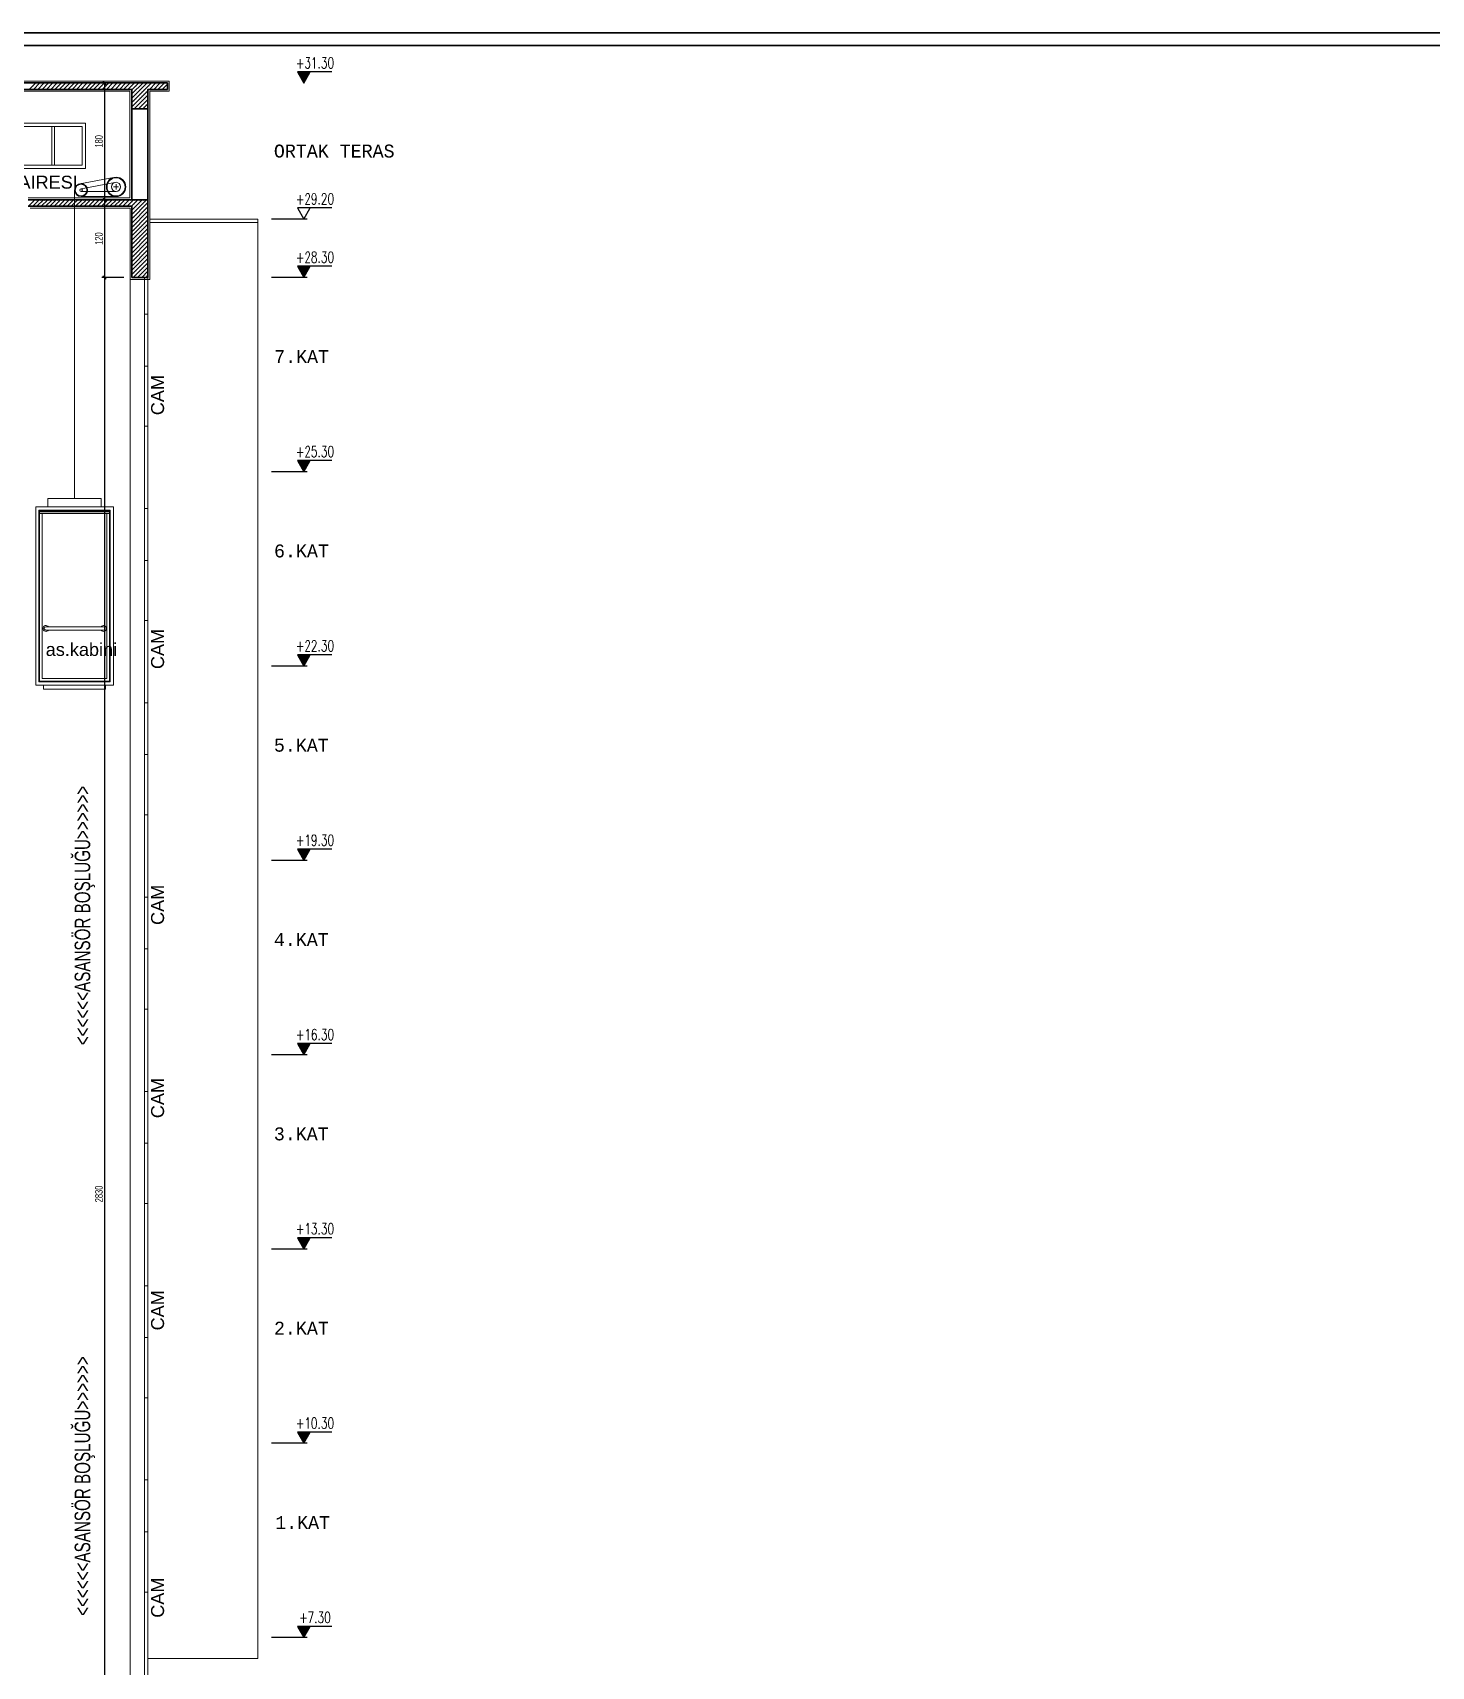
# Model space of a CAD drawing. Header units: inches. Extents: x -7543 to -822, y 102837 to 190349.
# Drawn here: x -828.128 to -827.696, y 102836.935 to 102837.439 of the extents above; entities that cross this region are included whole.
import ezdxf
from ezdxf.enums import TextEntityAlignment as Align

# ---------------------------------------------------------------- set-up
doc = ezdxf.new("R2010")
doc.units = ezdxf.units.IN
doc.header["$MEASUREMENT"] = 0
doc.layers.get('0').update_dxf_attribs({"lineweight": 25})
for name, color, linetype, lineweight, true_color in [('BALKON', 7, 'Continuous', 20, 0xffaaa9), ('DUVAR', 7, 'Continuous', 35, 0xfc4642), ('KAPI', 7, 'Continuous', 18, 0xffb360), ('PENCERE', 7, 'Continuous', 18, 0xffb360)]:
    doc.layers.add(name, color=color, linetype=linetype, lineweight=lineweight, true_color=true_color)
for name, color, linetype, lineweight in [('ICOL', 55, 'Continuous', 25), ('İZ DÜŞÜM', 253, 'Continuous', 20), ('SIVA', 150, 'Continuous', 15), ('TARAMA', 8, 'Continuous', 25), ('YAZI', 7, 'Continuous', 25)]:
    doc.layers.add(name, color=color, linetype=linetype, lineweight=lineweight)
doc.styles.add('arıal', font='arial.ttf', dxfattribs={"width": 0.7})
doc.styles.add('ISIM', font='monos.ttf', dxfattribs={"width": 1.1, "height": 200})
doc.styles.add('KAPı-PEN', font='simplex.shx', dxfattribs={"width": 0.7, "height": 10})
doc.styles.add('OLCU', font='tromand.shx', dxfattribs={"width": 0.6, "height": 12})
doc.styles.add('TURKCE', font='arial.ttf')

# ---------------------------------------------------------------- blocks, each defined once
blk = doc.blocks.new('_Oblique')
at = {"color": 0, "linetype": 'ByBlock', "lineweight": -2}
blk.add_line((-0.5, -0.5), (0.5, 0.5), dxfattribs=at)

msp = doc.modelspace()

# ---------------------------------------------------------------- hatches: boundary and pattern name
at = {"layer": 'ICOL'}
for points in [[(-828.0463455160038, 102837.4273488331), (-828.0423455160038, 102837.4273488331), (-828.0443455160039, 102837.4238847315)], [(-828.0463455160038, 102837.3673488331), (-828.0423455160038, 102837.3673488331), (-828.0443455160039, 102837.3638847315)], [(-828.0463455160038, 102837.3073488331), (-828.0423455160038, 102837.3073488331), (-828.0443455160039, 102837.3038847315)], [(-828.0463455160038, 102837.2473488331), (-828.0423455160038, 102837.2473488331), (-828.0443455160039, 102837.2438847315)], [(-828.0463455160038, 102837.1873488331), (-828.0423455160038, 102837.1873488331), (-828.0443455160039, 102837.1838847315)], [(-828.0463455160038, 102837.1273488331), (-828.0423455160038, 102837.1273488331), (-828.0443455160039, 102837.1238847315)], [(-828.0463455160038, 102837.0673488331), (-828.0423455160038, 102837.0673488331), (-828.0443455160039, 102837.0638847315)], [(-828.0463455160038, 102837.0073488331), (-828.0423455160038, 102837.0073488331), (-828.0443455160039, 102837.0038847315)], [(-828.0463455160038, 102836.9473488331), (-828.0423455160038, 102836.9473488331), (-828.0443455160039, 102836.9438847315)]]:
    msp.add_hatch(color=2, dxfattribs=at).paths.add_polyline_path(points)

# ---------------------------------------------------------------- linework, layer by layer
at = {"layer": 'BALKON'}
for p, q in [((-828.1135753081805, 102837.3928071296, 3.14968266813423e-09), (-828.1031450901534, 102837.3947409497, 3.14968266813423e-09)), ((-828.1131532598337, 102837.3912521679, 3.14968266813423e-09), (-828.1027022066457, 102837.3932033715, 3.14968266813423e-09)), ((-828.1151491640192, 102837.2955761198, -9.373211704063586e-08), (-828.1151532598336, 102837.3908521679, 3.14968266813423e-09)), ((-828.1131532598337, 102837.390452168, 3.14968266813423e-09), (-828.1023358066252, 102837.390452168, 3.14968266813423e-09)), ((-828.1131532598337, 102837.3888521679, 3.14968266813423e-09), (-828.1023358066252, 102837.3888521679, 3.14968266813423e-09)), ((-828.1031358066252, 102837.3918521679, 3.14968266813423e-09), (-828.1015358066253, 102837.3918521679, 3.14968266813423e-09)), ((-828.1023358066252, 102837.3910521679, 3.14968266813423e-09), (-828.1023358066252, 102837.3926521679, 3.14968266813423e-09)), ((-828.09191754018, 102837.3818847315), (-828.0585175401801, 102837.3818847315)), ((-828.09191754018, 102837.3808847315), (-828.0585175401801, 102837.3808847315)), ((-828.0585175401801, 102837.3818847315), (-828.0585175401801, 102836.9374847315)), ((-828.1271491640192, 102837.2380052653, -9.373211704063586e-08), (-828.1271491640192, 102837.2930052654, -9.373211704063586e-08)), ((-828.1271491640192, 102837.2930052654, -9.373211704063586e-08), (-828.1031491640192, 102837.2930052654, -9.373211704063586e-08)), ((-828.1261491640191, 102837.2390052653, -9.373211704063586e-08), (-828.1261491640191, 102837.2920052653, -9.373211704063586e-08)), ((-828.1261491640191, 102837.2920052653, -9.373211704063586e-08), (-828.1041491640192, 102837.2920052653, -9.373211704063586e-08)), ((-828.1259491640192, 102837.2392052653, -9.373211704063586e-08), (-828.1259491640192, 102837.2918052654, -9.373211704063586e-08)), ((-828.1259491640192, 102837.2918052654, -9.373211704063586e-08), (-828.1043491640191, 102837.2918052654, -9.373211704063586e-08)), ((-828.1233993883395, 102837.2930052654, -9.373211704063586e-08), (-828.1233993883395, 102837.2955761198, -9.373211704063586e-08)), ((-828.1233993883395, 102837.2955761198, -9.373211704063586e-08), (-828.1068989396989, 102837.2955761198, -9.373211704063586e-08)), ((-828.1068989396989, 102837.2930052654, -9.373211704063586e-08), (-828.1233993883395, 102837.2930052654, -9.373211704063586e-08)), ((-828.1068989396989, 102837.2955761198, -9.373211704063586e-08), (-828.1068989396989, 102837.2930052654, -9.373211704063586e-08)), ((-828.1043491640191, 102837.2918052654, -9.373211704063586e-08), (-828.1043491640191, 102837.2392052653, -9.373211704063586e-08)), ((-828.1041491640192, 102837.2920052653, -9.373211704063586e-08), (-828.1041491640192, 102837.2390052653, -9.373211704063586e-08)), ((-828.1031491640192, 102837.2930052654, -9.373211704063586e-08), (-828.1031491640192, 102837.2380052653, -9.373211704063586e-08)), ((-828.1261491640191, 102837.2909665184, -9.373211704063586e-08), (-828.1261491640191, 102837.291530261, -9.373211704063586e-08)), ((-828.1261491640191, 102837.291530261, -9.373211704063586e-08), (-828.1041491640192, 102837.291530261, -9.373211704063586e-08)), ((-828.1041491640192, 102837.2909665184, -9.373211704063586e-08), (-828.1261491640191, 102837.2909665184, -9.373211704063586e-08)), ((-828.1251491640191, 102837.2400052653, -9.373211704063586e-08), (-828.1251491640191, 102837.2910052653, -9.373211704063586e-08)), ((-828.1251491640191, 102837.2910052653, -9.373211704063586e-08), (-828.1051491640192, 102837.2910052653, -9.373211704063586e-08)), ((-828.1051491640192, 102837.2910052653, -9.373211704063586e-08), (-828.1051491640192, 102837.2400052653, -9.373211704063586e-08)), ((-828.1041491640192, 102837.291530261, -9.373211704063586e-08), (-828.1041491640192, 102837.2909665184, -9.373211704063586e-08)), ((-828.1061908930875, 102837.2560052653, -9.373211704063586e-08), (-828.1239956365959, 102837.2560052653, -9.373211704063586e-08)), ((-828.1239956365959, 102837.2550052654, -9.373211704063586e-08), (-828.1061908930885, 102837.2550052654, -9.373211704063586e-08)), ((-828.1061908930875, 102837.2560052653, -9.373211704063586e-08), (-828.1152706626067, 102837.2560052653, -9.373211704063586e-08)), ((-828.1031491640192, 102837.2380052653, -9.373211704063586e-08), (-828.1271491640192, 102837.2380052653, -9.373211704063586e-08)), ((-828.1041491640192, 102837.2390052653, -9.373211704063586e-08), (-828.1261491640191, 102837.2390052653, -9.373211704063586e-08)), ((-828.1043491640191, 102837.2392052653, -9.373211704063586e-08), (-828.1259491640192, 102837.2392052653, -9.373211704063586e-08)), ((-828.1051491640192, 102837.2400052653, -9.373211704063586e-08), (-828.1251491640191, 102837.2400052653, -9.373211704063586e-08)), ((-828.1247451614533, 102837.2367960816, -9.373211704063586e-08), (-828.1247451614533, 102837.2380052653, -9.373211704063586e-08)), ((-828.1247451614533, 102837.2380052653, -9.373211704063586e-08), (-828.105553166585, 102837.2380052653, -9.373211704063586e-08)), ((-828.105553166585, 102837.2367960816, -9.373211704063586e-08), (-828.1247451614533, 102837.2367960816, -9.373211704063586e-08)), ((-828.105553166585, 102837.2380052653, -9.373211704063586e-08), (-828.105553166585, 102837.2367960816, -9.373211704063586e-08)), ((-828.0585175401801, 102836.9374847315), (-828.0925175401801, 102836.9374847315))]:
    msp.add_line(p, q, dxfattribs=at)
for centre, radius in [((-828.1131532598337, 102837.3908521679, 3.14968266813423e-09), 0.002), ((-828.1023358066252, 102837.3918521679, 3.14968266813423e-09), 0.003), ((-828.1023358066252, 102837.3918521679, 3.14968266813423e-09), 0.0028), ((-828.1023358066252, 102837.3918521679, 3.14968266813423e-09), 0.0014), ((-828.1131532598337, 102837.3908521679, 3.14968266813423e-09), 0.0018), ((-828.1131532598337, 102837.3908521679, 3.14968266813423e-09), 0.0004)]:
    msp.add_circle(centre, radius, dxfattribs=at)
for centre, radius, start, end in [((-828.1239956365959, 102837.2555052653, -9.373211704063586e-08), 0.0009000000000000002, 33.74898854129114, 326.2510114587088), ((-828.1239956365959, 102837.2555052653, -9.373211704063586e-08), 0.0005, 90, 270.000000058624), ((-828.1061908930881, 102837.2555052653, -9.373211704063586e-08), 0.0009000000000000002, 213.7489885412912, 146.2510114587089), ((-828.1061908930881, 102837.2555052653, -9.373211704063586e-08), 0.0005, 269.999999941376, 90)]:
    msp.add_arc(centre, radius, start, end, dxfattribs=at)
at = {"layer": 'DUVAR'}
for p, q in [((-837.605065430626, 102837.4394633096), (-821.9895550628707, 102837.4394633096)), ((-837.601065430626, 102837.4354633095), (-821.9935550628708, 102837.4354633095)), ((-828.2550175401801, 102837.423942287), (-828.0924276864782, 102837.423942287)), ((-828.0924276864782, 102837.423942287), (-828.0864276864781, 102837.423942287)), ((-828.0864276864781, 102837.423942287), (-828.0864276864781, 102837.421942287)), ((-828.0974276864781, 102837.421942287), (-828.1470175401801, 102837.421942287)), ((-828.0974276864781, 102837.421942287), (-828.1470175401801, 102837.421942287)), ((-828.0974276864781, 102837.3878847315), (-828.0974276864781, 102837.421942287)), ((-828.0925175401801, 102837.421942287), (-828.0925175401801, 102837.3838847315)), ((-828.0864276864781, 102837.421942287), (-828.0925175401801, 102837.421942287)), ((-828.0974276864781, 102837.415942287), (-828.0925175401801, 102837.415942287)), ((-828.1295175401801, 102837.3878847315), (-828.0925175401801, 102837.3878847315)), ((-828.1295175401801, 102837.3858847315), (-828.0975175401801, 102837.3858847315)), ((-828.0975175401801, 102837.3638847315), (-828.0975175401801, 102837.3858847315)), ((-828.0925175401801, 102837.3638847315), (-828.0925175401801, 102837.3838847315)), ((-828.0925175401801, 102837.3638847315), (-828.0975175401801, 102837.3638847315))]:
    msp.add_line(p, q, dxfattribs=at)
at = {"layer": 'ICOL'}
for p, q in [((-828.1059151597316, 102837.423942287), (-828.1059151597316, 102837.3878847315)), ((-828.1059151597316, 102837.3878847315), (-828.1059151597316, 102837.3638847315)), ((-828.1059151597316, 102837.3638847315), (-828.1059151597316, 102836.7978847315))]:
    msp.add_line(p, q, dxfattribs=at)
at = {"layer": 'ICOL', "color": 53}
for p, q in [((-828.104270913748, 102837.423942287), (-828.1050751597315, 102837.423942287)), ((-828.104270913748, 102837.3878847315), (-828.1050751597315, 102837.3878847315)), ((-828.104270913748, 102837.3878847315), (-828.1050751597315, 102837.3878847315)), ((-828.0999175401801, 102837.3638847315), (-828.1067551597316, 102837.3638847315)), ((-828.0999175401801, 102837.3638847315), (-828.1067551597316, 102837.3638847315))]:
    msp.add_line(p, q, dxfattribs=at)
at = {"layer": 'ICOL', "color": 2}
for p, q in [((-828.0463455160038, 102837.4273488331), (-828.0443455160039, 102837.4238847315)), ((-828.0357318926567, 102837.4273488331), (-828.0463455160038, 102837.4273488331)), ((-828.0443455160039, 102837.4238847315), (-828.0423455160038, 102837.4273488331)), ((-828.0463455160038, 102837.3853488331), (-828.0443455160039, 102837.3818847315)), ((-828.0357318926567, 102837.3853488331), (-828.0463455160038, 102837.3853488331)), ((-828.0443455160039, 102837.3818847315), (-828.0423455160038, 102837.3853488331)), ((-828.0433455160038, 102837.3818847315), (-828.0543455160039, 102837.3818847315)), ((-828.0433455160038, 102837.3638847315), (-828.0543455160039, 102837.3638847315)), ((-828.0463455160038, 102837.3673488331), (-828.0443455160039, 102837.3638847315)), ((-828.0357318926567, 102837.3673488331), (-828.0463455160038, 102837.3673488331)), ((-828.0443455160039, 102837.3638847315), (-828.0423455160038, 102837.3673488331)), ((-828.0463455160038, 102837.3073488331), (-828.0443455160039, 102837.3038847315)), ((-828.0357318926567, 102837.3073488331), (-828.0463455160038, 102837.3073488331)), ((-828.0443455160039, 102837.3038847315), (-828.0423455160038, 102837.3073488331)), ((-828.0433455160038, 102837.3038847315), (-828.0543455160039, 102837.3038847315)), ((-828.0463455160038, 102837.2473488331), (-828.0443455160039, 102837.2438847315)), ((-828.0357318926567, 102837.2473488331), (-828.0463455160038, 102837.2473488331)), ((-828.0443455160039, 102837.2438847315), (-828.0423455160038, 102837.2473488331)), ((-828.0433455160038, 102837.2438847315), (-828.0543455160039, 102837.2438847315)), ((-828.0463455160038, 102837.1873488331), (-828.0443455160039, 102837.1838847315)), ((-828.0357318926567, 102837.1873488331), (-828.0463455160038, 102837.1873488331)), ((-828.0443455160039, 102837.1838847315), (-828.0423455160038, 102837.1873488331)), ((-828.0433455160038, 102837.1838847315), (-828.0543455160039, 102837.1838847315)), ((-828.0463455160038, 102837.1273488331), (-828.0443455160039, 102837.1238847315)), ((-828.0357318926567, 102837.1273488331), (-828.0463455160038, 102837.1273488331)), ((-828.0443455160039, 102837.1238847315), (-828.0423455160038, 102837.1273488331)), ((-828.0433455160038, 102837.1238847315), (-828.0543455160039, 102837.1238847315)), ((-828.0463455160038, 102837.0673488331), (-828.0443455160039, 102837.0638847315)), ((-828.0357318926567, 102837.0673488331), (-828.0463455160038, 102837.0673488331)), ((-828.0443455160039, 102837.0638847315), (-828.0423455160038, 102837.0673488331)), ((-828.0433455160038, 102837.0638847315), (-828.0543455160039, 102837.0638847315)), ((-828.0463455160038, 102837.0073488331), (-828.0443455160039, 102837.0038847315)), ((-828.0357318926567, 102837.0073488331), (-828.0463455160038, 102837.0073488331)), ((-828.0443455160039, 102837.0038847315), (-828.0423455160038, 102837.0073488331)), ((-828.0433455160038, 102837.0038847315), (-828.0543455160039, 102837.0038847315)), ((-828.0433455160038, 102836.9438847315), (-828.0543455160039, 102836.9438847315)), ((-828.0463455160038, 102836.9473488331), (-828.0443455160039, 102836.9438847315)), ((-828.0357318926567, 102836.9473488331), (-828.0463455160038, 102836.9473488331)), ((-828.0443455160039, 102836.9438847315), (-828.0423455160038, 102836.9473488331))]:
    msp.add_line(p, q, dxfattribs=at)
at = {"layer": 'İZ DÜŞÜM'}
msp.add_line((-828.0980175401801, 102837.3632847315), (-828.0980175401801, 102836.7983847315), dxfattribs=at)
at = {"layer": 'KAPI'}
for p, q in [((-828.11176754018, 102837.411542287), (-828.1317675401801, 102837.411542287)), ((-828.1317675401801, 102837.411542287), (-828.11176754018, 102837.411542287)), ((-828.13076754018, 102837.410542287), (-828.1127675401801, 102837.410542287)), ((-828.12216754018, 102837.410542287), (-828.12216754018, 102837.398542287)), ((-828.12136754018, 102837.410542287), (-828.12136754018, 102837.398542287)), ((-828.1127675401801, 102837.410542287), (-828.1127675401801, 102837.398542287)), ((-828.11176754018, 102837.411542287), (-828.11176754018, 102837.397542287)), ((-828.11176754018, 102837.411542287), (-828.11176754018, 102837.397542287)), ((-828.1127675401801, 102837.398542287), (-828.13076754018, 102837.398542287)), ((-828.1317675401801, 102837.397542287), (-828.11176754018, 102837.397542287)), ((-828.11176754018, 102837.397542287), (-828.1317675401801, 102837.397542287))]:
    msp.add_line(p, q, dxfattribs=at)
at = {"layer": 'PENCERE'}
for p, q in [((-828.0935175401801, 102837.3638847315), (-828.0935175401801, 102837.3008847315)), ((-828.0925175401801, 102837.3638847315), (-828.0925175401801, 102837.3008847315)), ((-828.0925175401801, 102837.3525647636), (-828.0935175401801, 102837.3525647636)), ((-828.0925175401801, 102837.3365299874), (-828.0935175401801, 102837.3365299874)), ((-828.0925175401801, 102837.3179375552), (-828.0935175401801, 102837.3179375552)), ((-828.0935175401801, 102837.3072847315), (-828.0935175401801, 102837.2408847315)), ((-828.0925175401801, 102837.3072847315), (-828.0925175401801, 102837.2408847315)), ((-828.0925175401801, 102837.2925647636), (-828.0935175401801, 102837.2925647636)), ((-828.0925175401801, 102837.2765299874), (-828.0935175401801, 102837.2765299874)), ((-828.0925175401801, 102837.2579375552), (-828.0935175401801, 102837.2579375552)), ((-828.0935175401801, 102837.2472847315), (-828.0935175401801, 102837.1808847315)), ((-828.0925175401801, 102837.2472847315), (-828.0925175401801, 102837.1808847315)), ((-828.0925175401801, 102837.2325647636), (-828.0935175401801, 102837.2325647636)), ((-828.0925175401801, 102837.2325647636), (-828.0935175401801, 102837.2325647636)), ((-828.0925175401801, 102837.2165299874), (-828.0935175401801, 102837.2165299874)), ((-828.0925175401801, 102837.1979375552), (-828.0935175401801, 102837.1979375552)), ((-828.0935175401801, 102837.1872847315), (-828.0935175401801, 102837.1208847315)), ((-828.0925175401801, 102837.1872847315), (-828.0925175401801, 102837.1208847315)), ((-828.0925175401801, 102837.1725647636), (-828.0935175401801, 102837.1725647636)), ((-828.0925175401801, 102837.1565299874), (-828.0935175401801, 102837.1565299874)), ((-828.0925175401801, 102837.1379375551), (-828.0935175401801, 102837.1379375551)), ((-828.0935175401801, 102837.1272847315), (-828.0935175401801, 102837.0608847315)), ((-828.0925175401801, 102837.1272847315), (-828.0925175401801, 102837.0608847315)), ((-828.0925175401801, 102837.1125647636), (-828.0935175401801, 102837.1125647636)), ((-828.0925175401801, 102837.0965299874), (-828.0935175401801, 102837.0965299874)), ((-828.0925175401801, 102837.0779375552), (-828.0935175401801, 102837.0779375552)), ((-828.0935175401801, 102837.0672847315), (-828.0935175401801, 102837.0008847315)), ((-828.0925175401801, 102837.0672847315), (-828.0925175401801, 102837.0008847315)), ((-828.0925175401801, 102837.0525647636), (-828.0935175401801, 102837.0525647636)), ((-828.0925175401801, 102837.0365299874), (-828.0935175401801, 102837.0365299874)), ((-828.0925175401801, 102837.0179375552), (-828.0935175401801, 102837.0179375552)), ((-828.0935175401801, 102837.0072847315), (-828.0935175401801, 102836.7978847315)), ((-828.0925175401801, 102837.0072847315), (-828.0925175401801, 102836.7978847315)), ((-828.0925175401801, 102836.9925647636), (-828.0935175401801, 102836.9925647636)), ((-828.0925175401801, 102836.9765299874), (-828.0935175401801, 102836.9765299874)), ((-828.0925175401801, 102836.9579375552), (-828.0935175401801, 102836.9579375552))]:
    msp.add_line(p, q, dxfattribs=at)
at = {"layer": 'SIVA'}
for p, q in [((-828.0859276864782, 102837.424442287), (-828.2555175401801, 102837.424442287)), ((-828.0859276864782, 102837.421442287), (-828.0859276864782, 102837.424442287)), ((-828.1465175401801, 102837.421442287), (-828.09811754018, 102837.421442287)), ((-828.09811754018, 102837.421442287), (-828.09811754018, 102837.3884847315)), ((-828.09191754018, 102837.3632847315), (-828.09191754018, 102837.421442287)), ((-828.09191754018, 102837.421442287), (-828.0859276864782, 102837.421442287)), ((-828.09811754018, 102837.3884847315), (-828.1295175401801, 102837.3884847315)), ((-828.12891754018, 102837.3852847315), (-828.0980175401801, 102837.3852847315)), ((-828.0980175401801, 102837.3852847315), (-828.0980175401801, 102837.3632847315)), ((-828.0980175401801, 102837.3632847315), (-828.09191754018, 102837.3632847315))]:
    msp.add_line(p, q, dxfattribs=at)
at = {"layer": 'TARAMA'}
for p, q in [((-828.1291604384384, 102837.421942287), (-828.1271604384384, 102837.423942287)), ((-828.1278346132236, 102837.421942287), (-828.1258346132237, 102837.423942287)), ((-828.127059599915, 102837.423380213), (-828.127059599915, 102837.423380213)), ((-828.126508788009, 102837.421942287), (-828.1245087880089, 102837.423942287)), ((-828.1257337747003, 102837.423380213), (-828.1257337747003, 102837.423380213)), ((-828.1251829627943, 102837.421942287), (-828.1231829627942, 102837.423942287)), ((-828.1244079494855, 102837.423380213), (-828.1244079494855, 102837.423380213)), ((-828.1238571375795, 102837.421942287), (-828.1218571375795, 102837.423942287)), ((-828.1230821242708, 102837.423380213), (-828.1230821242708, 102837.423380213)), ((-828.1225313123648, 102837.421942287), (-828.1205313123647, 102837.423942287)), ((-828.1217562990561, 102837.423380213), (-828.1217562990561, 102837.423380213)), ((-828.1212054871501, 102837.421942287), (-828.1192054871501, 102837.423942287)), ((-828.1204304738413, 102837.423380213), (-828.1204304738413, 102837.423380213)), ((-828.1198796619353, 102837.421942287), (-828.1178796619354, 102837.423942287)), ((-828.1191046486266, 102837.423380213), (-828.1191046486266, 102837.423380213)), ((-828.1185538367206, 102837.421942287), (-828.1165538367206, 102837.423942287)), ((-828.117778823412, 102837.423380213), (-828.117778823412, 102837.423380213)), ((-828.1172280115059, 102837.421942287), (-828.1152280115059, 102837.423942287)), ((-828.1164529981972, 102837.423380213), (-828.1164529981972, 102837.423380213)), ((-828.1159021862911, 102837.421942287), (-828.1139021862912, 102837.423942287)), ((-828.1151271729825, 102837.423380213), (-828.1151271729825, 102837.423380213)), ((-828.1145763610764, 102837.421942287), (-828.1125763610764, 102837.423942287)), ((-828.1138013477678, 102837.423380213), (-828.1138013477678, 102837.423380213)), ((-828.1132505358617, 102837.421942287), (-828.1112505358617, 102837.423942287)), ((-828.112475522553, 102837.423380213), (-828.112475522553, 102837.423380213)), ((-828.1119247106469, 102837.421942287), (-828.109924710647, 102837.423942287)), ((-828.1111496973383, 102837.423380213), (-828.1111496973383, 102837.423380213)), ((-828.1105988854322, 102837.421942287), (-828.1085988854322, 102837.423942287)), ((-828.1098238721236, 102837.423380213), (-828.1098238721236, 102837.423380213)), ((-828.1092730602176, 102837.421942287), (-828.1072730602175, 102837.423942287)), ((-828.1084980469088, 102837.423380213), (-828.1084980469088, 102837.423380213)), ((-828.1079472350028, 102837.421942287), (-828.1059472350028, 102837.423942287)), ((-828.1071722216941, 102837.423380213), (-828.1071722216941, 102837.423380213)), ((-828.1066214097881, 102837.421942287), (-828.104621409788, 102837.423942287)), ((-828.1058463964794, 102837.423380213), (-828.1058463964794, 102837.423380213)), ((-828.1052955845734, 102837.421942287), (-828.1032955845733, 102837.423942287)), ((-828.1045205712646, 102837.423380213), (-828.1045205712646, 102837.423380213)), ((-828.1039697593586, 102837.421942287), (-828.1019697593587, 102837.423942287)), ((-828.1031947460499, 102837.423380213), (-828.1031947460499, 102837.423380213)), ((-828.1026439341439, 102837.421942287), (-828.1006439341439, 102837.423942287)), ((-828.1018689208352, 102837.423380213), (-828.1018689208352, 102837.423380213)), ((-828.1013181089291, 102837.421942287), (-828.0993181089292, 102837.423942287)), ((-828.1005430956205, 102837.423380213), (-828.1005430956205, 102837.423380213)), ((-828.0999922837144, 102837.421942287), (-828.0979922837145, 102837.423942287)), ((-828.0992172704058, 102837.423380213), (-828.0992172704058, 102837.423380213)), ((-828.0986664584997, 102837.421942287), (-828.0966664584997, 102837.423942287)), ((-828.0978914451911, 102837.423380213), (-828.0978914451911, 102837.423380213)), ((-828.0974276864781, 102837.4218552339), (-828.095340633285, 102837.423942287)), ((-828.0974276864781, 102837.4205294086), (-828.0940148080703, 102837.423942287)), ((-828.0974276864781, 102837.4192035834), (-828.0926889828555, 102837.423942287)), ((-828.0974276864781, 102837.4178777582), (-828.0913631576408, 102837.423942287)), ((-828.0965656199763, 102837.423380213), (-828.0965656199763, 102837.423380213)), ((-828.0952397947616, 102837.423380213), (-828.0952397947616, 102837.423380213)), ((-828.0939139695469, 102837.423380213), (-828.0939139695469, 102837.423380213)), ((-828.0925881443321, 102837.423380213), (-828.0925881443321, 102837.423380213)), ((-828.0920373324261, 102837.421942287), (-828.0900373324262, 102837.423942287)), ((-828.0912623191174, 102837.423380213), (-828.0912623191174, 102837.423380213)), ((-828.0907115072114, 102837.421942287), (-828.0887115072114, 102837.423942287)), ((-828.0899364939027, 102837.423380213), (-828.0899364939027, 102837.423380213)), ((-828.0893856819966, 102837.421942287), (-828.0873856819967, 102837.423942287)), ((-828.088610668688, 102837.423380213), (-828.088610668688, 102837.423380213)), ((-828.0880598567819, 102837.421942287), (-828.0864276864781, 102837.4235744574)), ((-828.0872848434733, 102837.423380213), (-828.0872848434733, 102837.423380213)), ((-828.1277225125224, 102837.4227173004), (-828.1277225125224, 102837.4227173004)), ((-828.127059599915, 102837.4220543877), (-828.127059599915, 102837.4220543877)), ((-828.1263966873076, 102837.4227173004), (-828.1263966873076, 102837.4227173004)), ((-828.1257337747003, 102837.4220543877), (-828.1257337747003, 102837.4220543877)), ((-828.1250708620929, 102837.4227173004), (-828.1250708620929, 102837.4227173004)), ((-828.1244079494855, 102837.4220543877), (-828.1244079494855, 102837.4220543877)), ((-828.1237450368782, 102837.4227173004), (-828.1237450368782, 102837.4227173004)), ((-828.1230821242708, 102837.4220543877), (-828.1230821242708, 102837.4220543877)), ((-828.1224192116634, 102837.4227173004), (-828.1224192116634, 102837.4227173004)), ((-828.1217562990561, 102837.4220543877), (-828.1217562990561, 102837.4220543877)), ((-828.1210933864487, 102837.4227173004), (-828.1210933864487, 102837.4227173004)), ((-828.1204304738413, 102837.4220543877), (-828.1204304738413, 102837.4220543877)), ((-828.119767561234, 102837.4227173004), (-828.119767561234, 102837.4227173004)), ((-828.1191046486266, 102837.4220543877), (-828.1191046486266, 102837.4220543877)), ((-828.1184417360192, 102837.4227173004), (-828.1184417360192, 102837.4227173004)), ((-828.117778823412, 102837.4220543877), (-828.117778823412, 102837.4220543877)), ((-828.1171159108046, 102837.4227173004), (-828.1171159108046, 102837.4227173004)), ((-828.1164529981972, 102837.4220543877), (-828.1164529981972, 102837.4220543877)), ((-828.1157900855899, 102837.4227173004), (-828.1157900855899, 102837.4227173004)), ((-828.1151271729825, 102837.4220543877), (-828.1151271729825, 102837.4220543877)), ((-828.1144642603751, 102837.4227173004), (-828.1144642603751, 102837.4227173004)), ((-828.1138013477678, 102837.4220543877), (-828.1138013477678, 102837.4220543877)), ((-828.1131384351604, 102837.4227173004), (-828.1131384351604, 102837.4227173004)), ((-828.112475522553, 102837.4220543877), (-828.112475522553, 102837.4220543877)), ((-828.1118126099457, 102837.4227173004), (-828.1118126099457, 102837.4227173004)), ((-828.1111496973383, 102837.4220543877), (-828.1111496973383, 102837.4220543877)), ((-828.1104867847309, 102837.4227173004), (-828.1104867847309, 102837.4227173004)), ((-828.1098238721236, 102837.4220543877), (-828.1098238721236, 102837.4220543877)), ((-828.1091609595162, 102837.4227173004), (-828.1091609595162, 102837.4227173004)), ((-828.1084980469088, 102837.4220543877), (-828.1084980469088, 102837.4220543877)), ((-828.1078351343015, 102837.4227173004), (-828.1078351343015, 102837.4227173004)), ((-828.1071722216941, 102837.4220543877), (-828.1071722216941, 102837.4220543877)), ((-828.1065093090867, 102837.4227173004), (-828.1065093090867, 102837.4227173004)), ((-828.1058463964794, 102837.4220543877), (-828.1058463964794, 102837.4220543877)), ((-828.105183483872, 102837.4227173004), (-828.105183483872, 102837.4227173004)), ((-828.1045205712646, 102837.4220543877), (-828.1045205712646, 102837.4220543877)), ((-828.1038576586573, 102837.4227173004), (-828.1038576586573, 102837.4227173004)), ((-828.1031947460499, 102837.4220543877), (-828.1031947460499, 102837.4220543877)), ((-828.1025318334425, 102837.4227173004), (-828.1025318334425, 102837.4227173004)), ((-828.1018689208352, 102837.4220543877), (-828.1018689208352, 102837.4220543877)), ((-828.1012060082278, 102837.4227173004), (-828.1012060082278, 102837.4227173004)), ((-828.1005430956204, 102837.4220543877), (-828.1005430956204, 102837.4220543877)), ((-828.0998801830132, 102837.4227173004), (-828.0998801830132, 102837.4227173004)), ((-828.0992172704058, 102837.4220543877), (-828.0992172704058, 102837.4220543877)), ((-828.0985543577984, 102837.4227173004), (-828.0985543577984, 102837.4227173004)), ((-828.0978914451911, 102837.4220543877), (-828.0978914451911, 102837.4220543877)), ((-828.0974276864781, 102837.416551933), (-828.0925175401801, 102837.4214620793)), ((-828.0972285325837, 102837.4227173004), (-828.0972285325837, 102837.4227173004)), ((-828.0972285325837, 102837.4213914751), (-828.0972285325837, 102837.4213914751)), ((-828.0972285325837, 102837.4200656499), (-828.0972285325837, 102837.4200656499)), ((-828.0972285325837, 102837.4187398247), (-828.0972285325837, 102837.4187398247)), ((-828.0967115072114, 102837.415942287), (-828.0925175401801, 102837.4201362541)), ((-828.0965656199763, 102837.4220543877), (-828.0965656199763, 102837.4220543877)), ((-828.0965656199763, 102837.4207285625), (-828.0965656199763, 102837.4207285625)), ((-828.0965656199763, 102837.4194027373), (-828.0965656199763, 102837.4194027373)), ((-828.0965656199763, 102837.4180769121), (-828.0965656199763, 102837.4180769121)), ((-828.095902707369, 102837.4227173004), (-828.095902707369, 102837.4227173004)), ((-828.095902707369, 102837.4213914751), (-828.095902707369, 102837.4213914751)), ((-828.095902707369, 102837.4200656499), (-828.095902707369, 102837.4200656499)), ((-828.095902707369, 102837.4187398247), (-828.095902707369, 102837.4187398247)), ((-828.0953856819966, 102837.415942287), (-828.0925175401801, 102837.4188104289)), ((-828.0952397947616, 102837.4220543877), (-828.0952397947616, 102837.4220543877)), ((-828.0952397947616, 102837.4207285625), (-828.0952397947616, 102837.4207285625)), ((-828.0952397947616, 102837.4194027373), (-828.0952397947616, 102837.4194027373)), ((-828.0952397947616, 102837.4180769121), (-828.0952397947616, 102837.4180769121)), ((-828.0945768821542, 102837.4227173004), (-828.0945768821542, 102837.4227173004)), ((-828.0945768821542, 102837.4213914751), (-828.0945768821542, 102837.4213914751)), ((-828.0945768821542, 102837.4200656499), (-828.0945768821542, 102837.4200656499)), ((-828.0945768821542, 102837.4187398247), (-828.0945768821542, 102837.4187398247)), ((-828.0939139695469, 102837.4220543877), (-828.0939139695469, 102837.4220543877)), ((-828.0939139695469, 102837.4207285625), (-828.0939139695469, 102837.4207285625)), ((-828.0939139695469, 102837.4194027373), (-828.0939139695469, 102837.4194027373)), ((-828.0939139695469, 102837.4180769121), (-828.0939139695469, 102837.4180769121)), ((-828.0932510569395, 102837.4227173004), (-828.0932510569395, 102837.4227173004)), ((-828.0932510569395, 102837.4213914751), (-828.0932510569395, 102837.4213914751)), ((-828.0932510569395, 102837.4200656499), (-828.0932510569395, 102837.4200656499)), ((-828.0932510569395, 102837.4187398247), (-828.0932510569395, 102837.4187398247)), ((-828.0925881443321, 102837.4220543877), (-828.0925881443321, 102837.4220543877)), ((-828.0925881443321, 102837.4207285625), (-828.0925881443321, 102837.4207285625)), ((-828.0925881443321, 102837.4194027373), (-828.0925881443321, 102837.4194027373)), ((-828.0925881443321, 102837.4180769121), (-828.0925881443321, 102837.4180769121)), ((-828.0919252317248, 102837.4227173004), (-828.0919252317248, 102837.4227173004)), ((-828.0912623191174, 102837.4220543877), (-828.0912623191174, 102837.4220543877)), ((-828.09059940651, 102837.4227173004), (-828.09059940651, 102837.4227173004)), ((-828.0899364939027, 102837.4220543877), (-828.0899364939027, 102837.4220543877)), ((-828.0892735812953, 102837.4227173004), (-828.0892735812953, 102837.4227173004)), ((-828.088610668688, 102837.4220543877), (-828.088610668688, 102837.4220543877)), ((-828.0879477560807, 102837.4227173004), (-828.0879477560807, 102837.4227173004)), ((-828.0872848434733, 102837.4220543877), (-828.0872848434733, 102837.4220543877)), ((-828.0867340315672, 102837.421942287), (-828.0864276864781, 102837.4222486321)), ((-828.0866219308659, 102837.4227173004), (-828.0866219308659, 102837.4227173004)), ((-828.0972285325837, 102837.4174139995), (-828.0972285325837, 102837.4174139995)), ((-828.0972285325837, 102837.4160881743), (-828.0972285325837, 102837.4160881743)), ((-828.0965656199763, 102837.4167510869), (-828.0965656199763, 102837.4167510869)), ((-828.095902707369, 102837.4174139995), (-828.095902707369, 102837.4174139995)), ((-828.095902707369, 102837.4160881743), (-828.095902707369, 102837.4160881743)), ((-828.0952397947616, 102837.4167510869), (-828.0952397947616, 102837.4167510869)), ((-828.0945768821542, 102837.4174139995), (-828.0945768821542, 102837.4174139995)), ((-828.0945768821542, 102837.4160881743), (-828.0945768821542, 102837.4160881743)), ((-828.0940598567819, 102837.415942287), (-828.0925175401801, 102837.4174846036)), ((-828.0939139695469, 102837.4167510869), (-828.0939139695469, 102837.4167510869)), ((-828.0932510569395, 102837.4174139995), (-828.0932510569395, 102837.4174139995)), ((-828.0932510569395, 102837.4160881743), (-828.0932510569395, 102837.4160881743)), ((-828.0927340315673, 102837.415942287), (-828.0925175401801, 102837.4161587784)), ((-828.0925881443321, 102837.4167510869), (-828.0925881443321, 102837.4167510869)), ((-828.1294207132246, 102837.3858847315), (-828.1274207132245, 102837.3878847315)), ((-828.1280948880099, 102837.3858847315), (-828.1260948880099, 102837.3878847315)), ((-828.1267690627951, 102837.3858847315), (-828.1247690627952, 102837.3878847315)), ((-828.1254432375804, 102837.3858847315), (-828.1234432375804, 102837.3878847315)), ((-828.1241174123656, 102837.3858847315), (-828.1221174123657, 102837.3878847315)), ((-828.1227915871509, 102837.3858847315), (-828.120791587151, 102837.3878847315)), ((-828.1214657619362, 102837.3858847315), (-828.1194657619362, 102837.3878847315)), ((-828.1201399367214, 102837.3858847315), (-828.1181399367215, 102837.3878847315)), ((-828.1188141115067, 102837.3858847315), (-828.1168141115068, 102837.3878847315)), ((-828.1174882862921, 102837.3858847315), (-828.115488286292, 102837.3878847315)), ((-828.1151530896807, 102837.3868941029), (-828.1141624610773, 102837.3878847315)), ((-828.1148366358626, 102837.3858847315), (-828.1128366358625, 102837.3878847315)), ((-828.1135108106479, 102837.3858847315), (-828.1115108106478, 102837.3878847315)), ((-828.1121849854331, 102837.3858847315), (-828.1101849854331, 102837.3878847315)), ((-828.1108591602184, 102837.3858847315), (-828.1088591602185, 102837.3878847315)), ((-828.1095333350037, 102837.3858847315), (-828.1075333350037, 102837.3878847315)), ((-828.1082075097889, 102837.3858847315), (-828.106207509789, 102837.3878847315)), ((-828.1068816845742, 102837.3858847315), (-828.1048816845743, 102837.3878847315)), ((-828.1055558593596, 102837.3858847315), (-828.1035558593595, 102837.3878847315)), ((-828.1042300341448, 102837.3858847315), (-828.1022300341448, 102837.3878847315)), ((-828.1029042089301, 102837.3858847315), (-828.10090420893, 102837.3878847315)), ((-828.1015783837154, 102837.3858847315), (-828.0995783837153, 102837.3878847315)), ((-828.1002525585006, 102837.3858847315), (-828.0982525585007, 102837.3878847315)), ((-828.0989267332859, 102837.3858847315), (-828.096926733286, 102837.3878847315)), ((-828.0976009080712, 102837.3858847315), (-828.0956009080712, 102837.3878847315)), ((-828.0975175401801, 102837.3846422741), (-828.0942750828565, 102837.3878847315)), ((-828.0975175401801, 102837.3833164489), (-828.0929492576417, 102837.3878847315)), ((-828.1277225125224, 102837.3869200196), (-828.1277225125224, 102837.3869200196)), ((-828.127059599915, 102837.3875829322), (-828.127059599915, 102837.3875829322)), ((-828.127059599915, 102837.3862571069), (-828.127059599915, 102837.3862571069)), ((-828.1263966873076, 102837.3869200196), (-828.1263966873076, 102837.3869200196)), ((-828.1257337747003, 102837.3875829322), (-828.1257337747003, 102837.3875829322)), ((-828.1257337747003, 102837.3862571069), (-828.1257337747003, 102837.3862571069)), ((-828.1250708620929, 102837.3869200196), (-828.1250708620929, 102837.3869200196)), ((-828.1244079494855, 102837.3875829322), (-828.1244079494855, 102837.3875829322)), ((-828.1244079494855, 102837.3862571069), (-828.1244079494855, 102837.3862571069)), ((-828.1237450368782, 102837.3869200196), (-828.1237450368782, 102837.3869200196)), ((-828.1230821242708, 102837.3875829322), (-828.1230821242708, 102837.3875829322)), ((-828.1230821242708, 102837.3862571069), (-828.1230821242708, 102837.3862571069)), ((-828.1224192116634, 102837.3869200196), (-828.1224192116634, 102837.3869200196)), ((-828.1217562990561, 102837.3875829322), (-828.1217562990561, 102837.3875829322)), ((-828.1217562990561, 102837.3862571069), (-828.1217562990561, 102837.3862571069)), ((-828.1210933864487, 102837.3869200196), (-828.1210933864487, 102837.3869200196)), ((-828.1204304738413, 102837.3875829322), (-828.1204304738413, 102837.3875829322)), ((-828.1204304738413, 102837.3862571069), (-828.1204304738413, 102837.3862571069)), ((-828.119767561234, 102837.3869200196), (-828.119767561234, 102837.3869200196)), ((-828.1191046486266, 102837.3875829322), (-828.1191046486266, 102837.3875829322)), ((-828.1191046486266, 102837.3862571069), (-828.1191046486266, 102837.3862571069)), ((-828.1184417360192, 102837.3869200196), (-828.1184417360192, 102837.3869200196)), ((-828.117778823412, 102837.3875829322), (-828.117778823412, 102837.3875829322)), ((-828.117778823412, 102837.3862571069), (-828.117778823412, 102837.3862571069)), ((-828.1171159108046, 102837.3869200196), (-828.1171159108046, 102837.3869200196)), ((-828.1164529981972, 102837.3875829322), (-828.1164529981972, 102837.3875829322)), ((-828.1164529981972, 102837.3862571069), (-828.1164529981972, 102837.3862571069)), ((-828.1161624610774, 102837.3858847315), (-828.1151530896807, 102837.3868941029)), ((-828.1157900855899, 102837.3869200196), (-828.1157900855899, 102837.3869200196)), ((-828.1151271729825, 102837.3875829322), (-828.1151271729825, 102837.3875829322)), ((-828.1151271729825, 102837.3862571069), (-828.1151271729825, 102837.3862571069)), ((-828.1144642603751, 102837.3869200196), (-828.1144642603751, 102837.3869200196)), ((-828.1138013477678, 102837.3875829322), (-828.1138013477678, 102837.3875829322)), ((-828.1138013477678, 102837.3862571069), (-828.1138013477678, 102837.3862571069)), ((-828.1131384351604, 102837.3869200196), (-828.1131384351604, 102837.3869200196)), ((-828.112475522553, 102837.3875829322), (-828.112475522553, 102837.3875829322)), ((-828.112475522553, 102837.3862571069), (-828.112475522553, 102837.3862571069)), ((-828.1118126099457, 102837.3869200196), (-828.1118126099457, 102837.3869200196)), ((-828.1111496973383, 102837.3875829322), (-828.1111496973383, 102837.3875829322)), ((-828.1111496973383, 102837.3862571069), (-828.1111496973383, 102837.3862571069)), ((-828.1104867847309, 102837.3869200196), (-828.1104867847309, 102837.3869200196)), ((-828.1098238721236, 102837.3875829322), (-828.1098238721236, 102837.3875829322)), ((-828.1098238721236, 102837.3862571069), (-828.1098238721236, 102837.3862571069)), ((-828.1091609595162, 102837.3869200196), (-828.1091609595162, 102837.3869200196)), ((-828.1084980469088, 102837.3875829322), (-828.1084980469088, 102837.3875829322)), ((-828.1084980469088, 102837.3862571069), (-828.1084980469088, 102837.3862571069)), ((-828.1078351343015, 102837.3869200196), (-828.1078351343015, 102837.3869200196)), ((-828.1071722216941, 102837.3875829322), (-828.1071722216941, 102837.3875829322)), ((-828.1071722216941, 102837.3862571069), (-828.1071722216941, 102837.3862571069)), ((-828.1065093090867, 102837.3869200196), (-828.1065093090867, 102837.3869200196)), ((-828.1058463964794, 102837.3875829322), (-828.1058463964794, 102837.3875829322)), ((-828.1058463964794, 102837.3862571069), (-828.1058463964794, 102837.3862571069)), ((-828.105183483872, 102837.3869200196), (-828.105183483872, 102837.3869200196)), ((-828.1045205712646, 102837.3875829322), (-828.1045205712646, 102837.3875829322)), ((-828.1045205712646, 102837.3862571069), (-828.1045205712646, 102837.3862571069)), ((-828.1038576586573, 102837.3869200196), (-828.1038576586573, 102837.3869200196)), ((-828.1031947460499, 102837.3875829322), (-828.1031947460499, 102837.3875829322)), ((-828.1031947460499, 102837.3862571069), (-828.1031947460499, 102837.3862571069)), ((-828.1025318334425, 102837.3869200196), (-828.1025318334425, 102837.3869200196)), ((-828.1018689208352, 102837.3875829322), (-828.1018689208352, 102837.3875829322)), ((-828.1018689208352, 102837.3862571069), (-828.1018689208352, 102837.3862571069)), ((-828.1012060082278, 102837.3869200196), (-828.1012060082278, 102837.3869200196)), ((-828.1005430956204, 102837.3875829322), (-828.1005430956204, 102837.3875829322)), ((-828.1005430956205, 102837.3862571069), (-828.1005430956205, 102837.3862571069)), ((-828.0998801830132, 102837.3869200196), (-828.0998801830132, 102837.3869200196)), ((-828.0992172704058, 102837.3875829322), (-828.0992172704058, 102837.3875829322)), ((-828.0992172704058, 102837.3862571069), (-828.0992172704058, 102837.3862571069)), ((-828.0985543577984, 102837.3869200196), (-828.0985543577984, 102837.3869200196)), ((-828.0978914451911, 102837.3875829322), (-828.0978914451911, 102837.3875829322)), ((-828.0978914451911, 102837.3862571069), (-828.0978914451911, 102837.3862571069)), ((-828.0975175401801, 102837.3819906237), (-828.0925175401801, 102837.3869906237)), ((-828.0975175401801, 102837.3806647985), (-828.0925175401801, 102837.3856647985)), ((-828.0975175401801, 102837.3793389733), (-828.0925175401801, 102837.3843389733)), ((-828.0975175401801, 102837.3780131481), (-828.0925175401801, 102837.3830131481)), ((-828.0972285325837, 102837.3869200196), (-828.0972285325837, 102837.3869200196)), ((-828.0972285325837, 102837.3855941943), (-828.0972285325837, 102837.3855941943)), ((-828.0972285325837, 102837.3842683691), (-828.0972285325837, 102837.3842683691)), ((-828.0972285325837, 102837.3829425439), (-828.0972285325837, 102837.3829425439)), ((-828.0965656199763, 102837.3875829322), (-828.0965656199763, 102837.3875829322)), ((-828.0965656199763, 102837.3862571069), (-828.0965656199763, 102837.3862571069)), ((-828.0965656199763, 102837.3849312817), (-828.0965656199763, 102837.3849312817)), ((-828.0965656199763, 102837.3836054565), (-828.0965656199763, 102837.3836054565)), ((-828.095902707369, 102837.3869200196), (-828.095902707369, 102837.3869200196)), ((-828.095902707369, 102837.3855941943), (-828.095902707369, 102837.3855941943)), ((-828.095902707369, 102837.3842683691), (-828.095902707369, 102837.3842683691)), ((-828.095902707369, 102837.3829425439), (-828.095902707369, 102837.3829425439)), ((-828.0952397947616, 102837.3875829322), (-828.0952397947616, 102837.3875829322)), ((-828.0952397947616, 102837.3862571069), (-828.0952397947616, 102837.3862571069)), ((-828.0952397947616, 102837.3849312817), (-828.0952397947616, 102837.3849312817)), ((-828.0952397947616, 102837.3836054565), (-828.0952397947616, 102837.3836054565)), ((-828.0945768821542, 102837.3869200196), (-828.0945768821542, 102837.3869200196)), ((-828.0945768821542, 102837.3855941943), (-828.0945768821542, 102837.3855941943)), ((-828.0945768821542, 102837.3842683691), (-828.0945768821542, 102837.3842683691)), ((-828.0945768821542, 102837.3829425439), (-828.0945768821542, 102837.3829425439)), ((-828.0939139695469, 102837.3875829322), (-828.0939139695469, 102837.3875829322)), ((-828.0939139695469, 102837.3862571069), (-828.0939139695469, 102837.3862571069)), ((-828.0939139695469, 102837.3849312817), (-828.0939139695469, 102837.3849312817)), ((-828.0939139695469, 102837.3836054565), (-828.0939139695469, 102837.3836054565)), ((-828.0932510569395, 102837.3869200196), (-828.0932510569395, 102837.3869200196)), ((-828.0932510569395, 102837.3855941943), (-828.0932510569395, 102837.3855941943)), ((-828.0932510569395, 102837.3842683691), (-828.0932510569395, 102837.3842683691)), ((-828.0932510569395, 102837.3829425439), (-828.0932510569395, 102837.3829425439)), ((-828.0925881443321, 102837.3875829322), (-828.0925881443321, 102837.3875829322)), ((-828.0925881443321, 102837.3862571069), (-828.0925881443321, 102837.3862571069)), ((-828.0925881443321, 102837.3849312817), (-828.0925881443321, 102837.3849312817)), ((-828.0925881443321, 102837.3836054565), (-828.0925881443321, 102837.3836054565)), ((-828.0975175401801, 102837.3766873228), (-828.0925175401801, 102837.3816873228)), ((-828.0975175401801, 102837.3753614976), (-828.0925175401801, 102837.3803614976)), ((-828.0975175401801, 102837.3740356724), (-828.0925175401801, 102837.3790356724)), ((-828.0975175401801, 102837.3727098472), (-828.0925175401801, 102837.3777098472)), ((-828.0972285325837, 102837.3816167187), (-828.0972285325837, 102837.3816167187)), ((-828.0972285325837, 102837.3802908935), (-828.0972285325837, 102837.3802908935)), ((-828.0972285325837, 102837.3789650683), (-828.0972285325837, 102837.3789650683)), ((-828.0972285325837, 102837.3776392431), (-828.0972285325837, 102837.3776392431)), ((-828.0965656199763, 102837.3822796313), (-828.0965656199763, 102837.3822796313)), ((-828.0965656199763, 102837.3809538061), (-828.0965656199763, 102837.3809538061)), ((-828.0965656199763, 102837.3796279809), (-828.0965656199763, 102837.3796279809)), ((-828.0965656199763, 102837.3783021557), (-828.0965656199763, 102837.3783021557)), ((-828.095902707369, 102837.3816167187), (-828.095902707369, 102837.3816167187)), ((-828.095902707369, 102837.3802908935), (-828.095902707369, 102837.3802908935)), ((-828.095902707369, 102837.3789650683), (-828.095902707369, 102837.3789650683)), ((-828.095902707369, 102837.3776392431), (-828.095902707369, 102837.3776392431)), ((-828.0952397947616, 102837.3822796313), (-828.0952397947616, 102837.3822796313)), ((-828.0952397947616, 102837.3809538061), (-828.0952397947616, 102837.3809538061)), ((-828.0952397947616, 102837.3796279809), (-828.0952397947616, 102837.3796279809)), ((-828.0952397947616, 102837.3783021557), (-828.0952397947616, 102837.3783021557)), ((-828.0945768821542, 102837.3816167187), (-828.0945768821542, 102837.3816167187)), ((-828.0945768821542, 102837.3802908935), (-828.0945768821542, 102837.3802908935)), ((-828.0945768821542, 102837.3789650683), (-828.0945768821542, 102837.3789650683)), ((-828.0945768821542, 102837.3776392431), (-828.0945768821542, 102837.3776392431)), ((-828.0939139695469, 102837.3822796313), (-828.0939139695469, 102837.3822796313)), ((-828.0939139695469, 102837.3809538061), (-828.0939139695469, 102837.3809538061)), ((-828.0939139695469, 102837.3796279809), (-828.0939139695469, 102837.3796279809)), ((-828.0939139695469, 102837.3783021557), (-828.0939139695469, 102837.3783021557)), ((-828.0932510569395, 102837.3816167187), (-828.0932510569395, 102837.3816167187)), ((-828.0932510569395, 102837.3802908935), (-828.0932510569395, 102837.3802908935)), ((-828.0932510569395, 102837.3789650683), (-828.0932510569395, 102837.3789650683)), ((-828.0932510569395, 102837.3776392431), (-828.0932510569395, 102837.3776392431)), ((-828.0925881443321, 102837.3822796313), (-828.0925881443321, 102837.3822796313)), ((-828.0925881443321, 102837.3809538061), (-828.0925881443321, 102837.3809538061)), ((-828.0925881443321, 102837.3796279809), (-828.0925881443321, 102837.3796279809)), ((-828.0925881443321, 102837.3783021557), (-828.0925881443321, 102837.3783021557)), ((-828.0975175401801, 102837.371384022), (-828.0925175401801, 102837.376384022)), ((-828.0975175401801, 102837.3700581968), (-828.0925175401801, 102837.3750581968)), ((-828.0975175401801, 102837.3687323716), (-828.0925175401801, 102837.3737323716)), ((-828.0972285325837, 102837.3763134178), (-828.0972285325837, 102837.3763134178)), ((-828.0972285325837, 102837.3749875926), (-828.0972285325837, 102837.3749875926)), ((-828.0972285325837, 102837.3736617674), (-828.0972285325837, 102837.3736617674)), ((-828.0965656199763, 102837.3769763304), (-828.0965656199763, 102837.3769763304)), ((-828.0965656199763, 102837.3756505052), (-828.0965656199763, 102837.3756505052)), ((-828.0965656199763, 102837.37432468), (-828.0965656199763, 102837.37432468)), ((-828.0965656199763, 102837.3729988548), (-828.0965656199763, 102837.3729988548)), ((-828.095902707369, 102837.3763134178), (-828.095902707369, 102837.3763134178)), ((-828.095902707369, 102837.3749875926), (-828.095902707369, 102837.3749875926)), ((-828.095902707369, 102837.3736617674), (-828.095902707369, 102837.3736617674)), ((-828.0952397947616, 102837.3769763304), (-828.0952397947616, 102837.3769763304)), ((-828.0952397947616, 102837.3756505052), (-828.0952397947616, 102837.3756505052)), ((-828.0952397947616, 102837.37432468), (-828.0952397947616, 102837.37432468)), ((-828.0952397947616, 102837.3729988548), (-828.0952397947616, 102837.3729988548)), ((-828.0945768821542, 102837.3763134178), (-828.0945768821542, 102837.3763134178)), ((-828.0945768821542, 102837.3749875926), (-828.0945768821542, 102837.3749875926)), ((-828.0945768821542, 102837.3736617674), (-828.0945768821542, 102837.3736617674)), ((-828.0939139695469, 102837.3769763304), (-828.0939139695469, 102837.3769763304)), ((-828.0939139695469, 102837.3756505052), (-828.0939139695469, 102837.3756505052)), ((-828.0939139695469, 102837.37432468), (-828.0939139695469, 102837.37432468)), ((-828.0939139695469, 102837.3729988548), (-828.0939139695469, 102837.3729988548)), ((-828.0932510569395, 102837.3763134178), (-828.0932510569395, 102837.3763134178)), ((-828.0932510569395, 102837.3749875926), (-828.0932510569395, 102837.3749875926)), ((-828.0932510569395, 102837.3736617674), (-828.0932510569395, 102837.3736617674)), ((-828.0925881443321, 102837.3769763304), (-828.0925881443321, 102837.3769763304)), ((-828.0925881443321, 102837.3756505052), (-828.0925881443321, 102837.3756505052)), ((-828.0925881443321, 102837.37432468), (-828.0925881443321, 102837.37432468)), ((-828.0925881443321, 102837.3729988548), (-828.0925881443321, 102837.3729988548)), ((-828.0975175401801, 102837.3674065463), (-828.0925175401801, 102837.3724065463)), ((-828.0975175401801, 102837.3660807211), (-828.0925175401801, 102837.3710807211)), ((-828.0975175401801, 102837.3647548959), (-828.0925175401801, 102837.3697548959)), ((-828.0972285325837, 102837.3723359422), (-828.0972285325837, 102837.3723359422)), ((-828.0972285325837, 102837.371010117), (-828.0972285325837, 102837.371010117)), ((-828.0972285325837, 102837.3696842918), (-828.0972285325837, 102837.3696842918)), ((-828.0972285325837, 102837.3683584666), (-828.0972285325837, 102837.3683584666)), ((-828.0970618794208, 102837.3638847315), (-828.0925175401801, 102837.3684290707)), ((-828.0965656199763, 102837.3716730296), (-828.0965656199763, 102837.3716730296)), ((-828.0965656199763, 102837.3703472044), (-828.0965656199763, 102837.3703472044)), ((-828.0965656199763, 102837.3690213792), (-828.0965656199763, 102837.3690213792)), ((-828.0965656199763, 102837.3676955539), (-828.0965656199763, 102837.3676955539)), ((-828.095902707369, 102837.3723359422), (-828.095902707369, 102837.3723359422)), ((-828.095902707369, 102837.371010117), (-828.095902707369, 102837.371010117)), ((-828.095902707369, 102837.3696842918), (-828.095902707369, 102837.3696842918)), ((-828.095902707369, 102837.3683584666), (-828.095902707369, 102837.3683584666)), ((-828.0952397947616, 102837.3716730296), (-828.0952397947616, 102837.3716730296)), ((-828.0952397947616, 102837.3703472044), (-828.0952397947616, 102837.3703472044)), ((-828.0952397947616, 102837.3690213792), (-828.0952397947616, 102837.3690213792)), ((-828.0952397947616, 102837.3676955539), (-828.0952397947616, 102837.3676955539)), ((-828.0945768821542, 102837.3723359422), (-828.0945768821542, 102837.3723359422)), ((-828.0945768821542, 102837.371010117), (-828.0945768821542, 102837.371010117)), ((-828.0945768821542, 102837.3696842918), (-828.0945768821542, 102837.3696842918)), ((-828.0945768821542, 102837.3683584666), (-828.0945768821542, 102837.3683584666)), ((-828.0939139695469, 102837.3716730296), (-828.0939139695469, 102837.3716730296)), ((-828.0939139695469, 102837.3703472044), (-828.0939139695469, 102837.3703472044)), ((-828.0939139695469, 102837.3690213792), (-828.0939139695469, 102837.3690213792)), ((-828.0939139695469, 102837.3676955539), (-828.0939139695469, 102837.3676955539)), ((-828.0932510569395, 102837.3723359422), (-828.0932510569395, 102837.3723359422)), ((-828.0932510569395, 102837.371010117), (-828.0932510569395, 102837.371010117)), ((-828.0932510569395, 102837.3696842918), (-828.0932510569395, 102837.3696842918)), ((-828.0932510569395, 102837.3683584666), (-828.0932510569395, 102837.3683584666)), ((-828.0925881443321, 102837.3716730296), (-828.0925881443321, 102837.3716730296)), ((-828.0925881443321, 102837.3703472044), (-828.0925881443321, 102837.3703472044)), ((-828.0925881443321, 102837.3690213792), (-828.0925881443321, 102837.3690213792)), ((-828.0925881443321, 102837.3676955539), (-828.0925881443321, 102837.3676955539)), ((-828.0972285325837, 102837.3670326413), (-828.0972285325837, 102837.3670326413)), ((-828.0972285325837, 102837.3657068161), (-828.0972285325837, 102837.3657068161)), ((-828.0972285325837, 102837.3643809909), (-828.0972285325837, 102837.3643809909)), ((-828.0965656199763, 102837.3663697287), (-828.0965656199763, 102837.3663697287)), ((-828.0965656199763, 102837.3650439035), (-828.0965656199763, 102837.3650439035)), ((-828.095902707369, 102837.3670326413), (-828.095902707369, 102837.3670326413)), ((-828.095902707369, 102837.3657068161), (-828.095902707369, 102837.3657068161)), ((-828.095902707369, 102837.3643809909), (-828.095902707369, 102837.3643809909)), ((-828.0957360542061, 102837.3638847315), (-828.0925175401801, 102837.3671032455)), ((-828.0952397947616, 102837.3663697287), (-828.0952397947616, 102837.3663697287)), ((-828.0952397947616, 102837.3650439035), (-828.0952397947616, 102837.3650439035)), ((-828.0945768821542, 102837.3670326413), (-828.0945768821542, 102837.3670326413)), ((-828.0945768821542, 102837.3657068161), (-828.0945768821542, 102837.3657068161)), ((-828.0945768821542, 102837.3643809909), (-828.0945768821542, 102837.3643809909)), ((-828.0944102289914, 102837.3638847315), (-828.0925175401801, 102837.3657774203)), ((-828.0939139695469, 102837.3663697287), (-828.0939139695469, 102837.3663697287)), ((-828.0939139695469, 102837.3650439035), (-828.0939139695469, 102837.3650439035)), ((-828.0932510569395, 102837.3670326413), (-828.0932510569395, 102837.3670326413)), ((-828.0932510569395, 102837.3657068161), (-828.0932510569395, 102837.3657068161)), ((-828.0932510569395, 102837.3643809909), (-828.0932510569395, 102837.3643809909)), ((-828.0930844037766, 102837.3638847315), (-828.0925175401801, 102837.3644515951)), ((-828.0925881443321, 102837.3663697287), (-828.0925881443321, 102837.3663697287)), ((-828.0925881443321, 102837.3650439035), (-828.0925881443321, 102837.3650439035))]:
    msp.add_line(p, q, dxfattribs=at)

# ---------------------------------------------------------------- block references
at = {"layer": 'ICOL', "xscale": 0.001080000001820736, "yscale": 0.001080000001820736, "zscale": 0.001080000001820736}
for p, rotation in [((-828.1059151597316, 102837.423942287), 90), ((-828.1059151597316, 102837.3878847315), 90), ((-828.1059151597316, 102837.3878847315), 270), ((-828.1059151597316, 102837.3638847315), 90), ((-828.1059151597316, 102837.3638847315), 270)]:
    msp.add_blockref('_Oblique', p, dxfattribs=dict(at, rotation=rotation))

# ---------------------------------------------------------------- texts
at = {"layer": 'ICOL', "char_height": 0.0024, "attachment_point": 5, "rotation": 90, "style": 'OLCU'}
for s, insert in [('\\A1;180', (-828.1076431597317, 102837.4059135093)), ('\\A1;120', (-828.1076431597317, 102837.3758847315)), ('\\A1;2830', (-828.1076431597317, 102837.0808847315))]:
    msp.add_mtext(s, dxfattribs=dict(at, insert=insert))
at = {"layer": 'ICOL', "color": 2, "style": 'KAPı-PEN', "width": 0.7}
for tag, p in [('+31.30', (-828.0409095129639, 102837.4284180866)), ('+29.20', (-828.0409095129639, 102837.3864180866)), ('+28.30', (-828.0409095129639, 102837.3684180866)), ('+25.30', (-828.0409095129639, 102837.3084180866)), ('+22.30', (-828.0409095129639, 102837.2484180866)), ('+19.30', (-828.0409095129639, 102837.1884180866)), ('+16.30', (-828.0409095129639, 102837.1284180866)), ('+13.30', (-828.0409095129639, 102837.0684180866)), ('+10.30', (-828.0409095129639, 102837.0084180866)), ('+7.30', (-828.0409095129639, 102836.9484180866))]:
    msp.add_attdef(tag, text='+17.50', height=0.0034, dxfattribs=at).set_placement(p, align=Align.CENTER)
at = {"layer": 'YAZI'}
for s, height, style, p in [('ORTAK TERAS', 0.004, 'ISIM', (-828.0535916611793, 102837.400910975)), ('MAK.DAIRESI', 0.003999999999999999, 'TURKCE', (-828.1501724698348, 102837.3913002795)), ('7.KAT', 0.004, 'ISIM', (-828.0535017103712, 102837.3374366459)), ('6.KAT', 0.004, 'ISIM', (-828.0535466857752, 102837.2774366459)), ('as.kabini', 0.003999999999999999, 'TURKCE', (-828.1240660987855, 102837.2470095449)), ('5.KAT', 0.004, 'ISIM', (-828.0535804173282, 102837.2174366459)), ('4.KAT', 0.004, 'ISIM', (-828.0535944721421, 102837.1574366459)), ('3.KAT', 0.004, 'ISIM', (-828.0536057159931, 102837.0974366459)), ('2.KAT', 0.004, 'ISIM', (-828.0535579296262, 102837.0374366459)), ('1.KAT', 0.004, 'ISIM', (-828.0531896935054, 102836.9774366459))]:
    msp.add_text(s, height=height, dxfattribs=dict(at, style=style)).set_placement(p)
at = {"layer": 'YAZI', "style": 'TURKCE'}
for p in [(-828.0875169647348, 102837.3213429038), (-828.0875169647348, 102837.2429581282), (-828.0875169647348, 102837.1639473901), (-828.0875169647348, 102837.1042800357), (-828.0875169647348, 102837.0387389089), (-828.0875169647348, 102836.9500196313)]:
    msp.add_text('CAM', height=0.003999999999999999, rotation=90, dxfattribs=at).set_placement(p)
at = {"layer": 'YAZI', "style": 'arıal', "width": 0.7}
for p in [(-828.1103207297823, 102837.1268202038), (-828.1103207297823, 102836.9506362914)]:
    msp.add_text('<<<<<<ASANSÖR BOŞLUĞU>>>>>>', height=0.0048, rotation=90, dxfattribs=at).set_placement(p)

doc.saveas('drawing.dxf')
